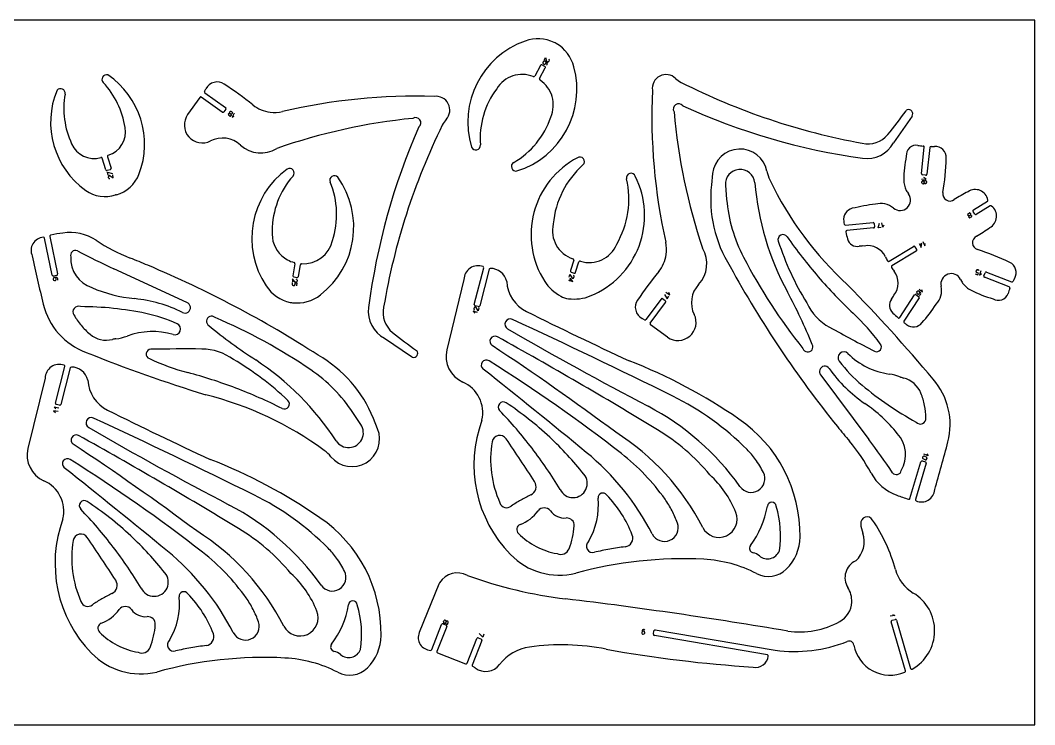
# Model space of a CAD drawing. Extents: x 0 to 561, y 0 to 190.
# Drawn here: x 287.1 to 560.6, y 0 to 189.7 of the extents above; entities that cross this region are included whole.
import ezdxf

# ---------------------------------------------------------------- set-up
doc = ezdxf.new("R2010")
doc.units = 0
doc.layers.add('GREEN', color=3, linetype='CONTINUOUS')

msp = doc.modelspace()

# ---------------------------------------------------------------- linework, layer by layer
at = {"layer": 'GREEN', "linetype": 'CONTINUOUS'}
for p, q in [((560.5618, 189.7482), (0, 189.7482)), ((560.5618, 0), (560.5618, 189.7482)), ((428.0602, 178.5583), (428.0175, 178.4776)), ((428.1628, 177.9966), (428.2389, 177.9554)), ((428.3183, 179.0314), (428.7014, 179.737)), ((429.014116, 178.445538), (428.545673, 178.701586)), ((428.7014, 179.737), (428.969501, 178.78301)), ((428.7247, 178.0993), (428.7659, 178.1753)), ((429.091311, 177.834498), (429.159448, 177.965003)), ((429.0998, 178.6072), (429.178402, 178.558785)), ((429.543709, 178.669892), (429.670321, 178.907247)), ((427.282283, 177.604797), (425.772514, 174.737551)), ((427.0923, 174.04412), (428.601727, 176.905924)), ((428.471766, 177.324633), (427.701018, 177.734706)), ((336.818853, 170.224502), (342.4021, 166.2441)), ((335.4375, 168.981), (332.1816, 164.3322)), ((341.536092, 165.022088), (335.8722, 169.0514)), ((342.4774, 165.8096), (341.9706, 165.0977)), ((343.1946, 164.4521), (343.2386, 164.5328)), ((343.5323, 165.0818), (343.493, 165.0013)), ((343.6026, 164.6423), (343.8346, 164.5151)), ((344.133, 165.0641), (343.8962, 165.1914)), ((343.945036, 164.150495), (343.9048, 164.0706)), ((344.7626, 164.7266), (344.1706, 163.6234)), ((344.1985, 164.6246), (344.2425, 164.7003)), ((343.5409, 163.961), (343.3043, 164.0882)), ((344.1706, 163.6234), (344.7372, 163.9257)), ((527.4979, 163.9538), (522.455852, 156.766711)), ((530.0168, 148.4448), (530.7899, 155.5331)), ((532.289107, 155.486948), (531.503706, 148.283038)), ((310.0994, 149.4601), (309.1625, 152.5822)), ((310.5934, 153.008), (311.5304, 149.8909)), ((311.319943, 149.506625), (310.4847, 149.2551)), ((310.7404, 148.0442), (310.6, 148.8398)), ((310.6, 148.8398), (311.9211, 148.525)), ((311.0356, 147.9142), (311.1207, 147.9293)), ((311.3359, 147.8743), (312.1418, 147.2941)), ((312.1418, 147.2941), (312.0013, 148.0897)), ((473.717885, 148.450511), (473.395208, 145.463943)), ((531.1587, 148.0076), (530.2955, 148.1061)), ((310.8607, 147.3437), (310.8155, 147.6039)), ((477.162264, 145.306848), (477.506778, 141.496026)), ((530.0405, 146.9259), (531.285, 147.073)), ((530.1561, 145.9454), (530.1233, 146.2142)), ((530.3607, 146.5114), (530.4478, 146.5197)), ((530.5433, 145.7227), (530.4564, 145.7143)), ((531.285, 147.073), (530.7108, 147.3645)), ((530.78185, 146.019938), (530.748949, 146.288748)), ((530.9805, 146.584), (531.0724, 146.594)), ((531.1635, 145.7955), (531.0763, 145.7871)), ((531.366942, 146.361322), (531.401979, 146.092695)), ((526.2432, 143.4145), (526.5791, 142.9842)), ((544.0448, 138.7174), (547.8151, 141.015)), ((548.595159, 139.742268), (544.81993, 137.443249)), ((542.5663, 137.281), (542.5295, 137.3584)), ((542.6511, 137.7166), (542.8909, 137.835)), ((542.8364, 136.7175), (542.7997, 136.7948)), ((542.9215, 137.1532), (543.166, 137.273)), ((543.2507, 137.7086), (543.289538, 137.626615)), ((543.521264, 137.145151), (543.559638, 137.063015)), ((544.389972, 137.545332), (543.9425, 138.2864)), ((509.544243, 134.585345), (516.978018, 135.301545)), ((517.313938, 135.025451), (517.3983, 134.1557)), ((518.3431, 133.7997), (518.6831, 135.1195)), ((519.578, 133.991), (519.3867, 135.226)), ((519.8505, 134.5747), (519.578, 133.991)), ((543.4362, 136.7094), (543.1963, 136.5911)), ((295.048686, 131.539273), (297.143463, 121.417711)), ((517.116768, 133.816181), (509.914144, 133.1184)), ((519.1368, 133.9207), (518.3431, 133.7997)), ((295.678353, 121.114303), (293.622026, 131.0566)), ((521.286172, 124.852286), (527.8544, 128.8551)), ((528.284828, 128.752468), (528.734, 128.0068)), ((529.406, 129.6399), (529.9686, 128.5256)), ((530.1261, 129.6039), (529.408, 129.2443)), ((529.9686, 128.5256), (530.1261, 129.6039)), ((530.3625, 130.1226), (530.9252, 129.0083)), ((530.9252, 129.0083), (531.0043, 129.6479)), ((528.629654, 127.580689), (522.0609, 123.5787)), ((361.109182, 124.155673), (360.582583, 120.95835)), ((362.055313, 120.717929), (362.574887, 123.910587)), ((436.272147, 125.131325), (435.367471, 122.313818)), ((436.793726, 121.858947), (437.687761, 124.671683)), ((296.902804, 121.047036), (296.047988, 120.868414)), ((296.792905, 120.474063), (296.257556, 120.430261)), ((331.974538, 113.715813), (312.3318, 122.7716)), ((360.8386, 120.603), (361.269, 120.5279)), ((361.269, 120.5279), (361.699205, 120.462191)), ((409.477, 113.2056), (412.019, 123.0483)), ((413.47055, 122.677884), (410.923526, 112.835187)), ((435.037, 120.5225), (435.2472, 121.2982)), ((435.2472, 121.2982), (435.7276, 120.4327)), ((435.567186, 121.924601), (436.402558, 121.653044)), ((436.313, 120.4579), (436.383, 120.7182)), ((544.4956, 121.44), (545.2692, 121.2161)), ((544.7197, 122.2134), (544.7494, 122.2973)), ((545.3937, 121.6439), (544.9657, 121.7684)), ((545.1896, 122.5417), (545.3608, 122.4887)), ((545.2692, 121.2161), (545.3937, 121.6439)), ((546.0455, 122.2928), (545.697, 121.0916)), ((545.697, 121.0916), (546.1902, 121.5071)), ((546.85, 120.917), (547.1669, 121.7272)), ((553.683058, 117.949502), (547.028941, 120.512621)), ((547.564835, 121.909176), (554.331886, 119.29545)), ((295.933539, 120.042156), (295.938, 119.9527)), ((296.326844, 119.628839), (296.416248, 119.634039)), ((296.74026, 120.022155), (296.7336, 120.107)), ((297.18672, 120.021398), (297.180318, 120.144379)), ((360.3683, 118.8566), (360.3483, 118.6765)), ((360.4984, 120.0976), (360.4182, 119.302)), ((361.113117, 119.3216), (360.4984, 120.0976)), ((360.6685, 118.2862), (360.7585, 118.2762)), ((361.1489, 118.5914), (361.1989, 119.0368)), ((361.1989, 119.0368), (361.6392, 118.9917)), ((361.394, 119.1969), (361.304, 119.2069)), ((361.6392, 118.9917), (361.5591, 118.1911)), ((361.714901, 119.702202), (361.690408, 119.436922)), ((406.670784, 119.895739), (402.054914, 101.001448)), ((434.8271, 119.7469), (436.0381, 119.422)), ((435.3376, 120.2574), (435.1277, 119.4818)), ((436.0381, 119.422), (435.3376, 120.2574)), ((435.8979, 120.2927), (435.9881, 120.2677)), ((540.5964, 119.9599), (540.8265, 119.4673)), ((460.7432, 115.8879), (461.4941, 114.7523)), ((461.1382, 116.4835), (462.1843, 115.7983)), ((461.4941, 114.7523), (461.9341, 115.423)), ((462.1843, 115.7983), (461.9339, 116.3887)), ((524.186842, 109.684802), (528.1182, 115.7622)), ((529.371391, 114.95012), (525.3199, 108.6796)), ((528.5449, 115.8593), (529.2753, 115.3883)), ((528.8085, 116.6566), (528.8698, 116.7249)), ((528.9093, 116.0938), (528.8409, 116.1551)), ((529.3713, 116.7576), (529.77638, 116.403526)), ((529.3984, 117.3321), (530.3392, 116.5044)), ((529.4722, 116.1947), (529.4154, 116.1279)), ((529.8088, 115.902), (529.713, 115.7955)), ((530.3392, 116.5044), (530.17, 117.1286)), ((409.421504, 112.315042), (409.351382, 112.054815)), ((410.5478, 112.6152), (409.7021, 112.8303)), ((409.8322, 112.4801), (409.747313, 112.505518)), ((410.4877, 111.4743), (410.007495, 112.340061)), ((410.6979, 112.2499), (410.4877, 111.4743)), ((459.807711, 114.651759), (455.761096, 109.116395)), ((456.917635, 108.155678), (461.01407, 113.771498)), ((460.9489, 114.2067), (460.2432, 114.7218)), ((410.3726, 111.0439), (409.1667, 111.3642)), ((409.1667, 111.3642), (409.592, 110.8838)), ((461.598, 104.4093), (456.9882, 107.7202)), ((385.260125, 104.101817), (392.506598, 99.145587)), ((296.5378, 86.6223), (299.0799, 96.465)), ((300.5309, 96.0947), (297.984527, 86.251991)), ((293.731884, 93.312539), (289.116126, 74.418099)), ((502.868308, 94.145604), (515.8635, 76.855)), ((297.4536, 85.3063), (296.2227, 85.5215)), ((296.2227, 85.5215), (296.688, 85.0762)), ((297.6088, 86.0319), (296.7631, 86.2471)), ((297.2834, 84.3356), (296.0526, 84.5557)), ((296.0526, 84.5557), (296.5179, 84.1104)), ((378.875063, 80.87363), (376.764031, 84.065009)), ((383.3979, 79.74), (382.265828, 82.522544)), ((531.017226, 71.382903), (530.516196, 71.579123)), ((531.8088, 72.415), (530.6436, 72.876)), ((530.812225, 72.326738), (531.313158, 72.129836)), ((531.4386, 72.9453), (531.8088, 72.415)), ((531.5133, 71.6689), (531.4785, 71.5837)), ((526.918636, 60.93743), (529.876386, 70.841293)), ((531.309899, 70.413408), (528.403282, 60.685499)), ((530.264092, 71.053415), (531.101159, 70.805232)), ((399.897421, 37.869626), (394.609912, 24.793903)), ((401.1841, 27.7165), (401.2842, 27.9667)), ((401.4243, 27.3412), (401.3392, 27.3712)), ((401.6295, 28.1218), (401.7145, 28.0918)), ((401.8647, 27.7415), (401.7696, 27.4913)), ((402.295, 27.8666), (402.2148, 27.8966)), ((402.355, 27.2712), (402.4501, 27.5214)), ((522.8135, 29.4579), (521.5824, 29.2427)), ((525.715083, 14.531084), (521.892244, 27.746381)), ((522.1079, 28.1318), (522.943792, 28.375998)), ((522.2229, 29.7181), (522.8135, 29.4579)), ((523.327803, 28.166551), (527.081551, 15.181702)), ((397.9867, 20.2157), (400.654316, 26.970678)), ((402.0398, 26.4205), (399.4127, 19.7503)), ((401.0591, 27.1411), (401.869709, 26.825913)), ((401.9247, 27.1461), (402.0098, 27.116)), ((454.696543, 25.319507), (454.6255, 24.7842)), ((455.131, 25.1695), (455.0409, 25.1845)), ((455.2411, 25.6049), (455.0959, 25.6249)), ((455.4261, 24.6791), (455.4362, 24.7692)), ((457.7679, 24.3839), (457.9181, 25.2696)), ((458.263423, 25.515383), (490.56344, 20.036035)), ((407.524, 16.5528), (410.1509, 23.218)), ((411.5471, 22.6726), (408.9351, 16.0675)), ((410.556227, 23.392685), (411.372363, 23.068814)), ((411.7773, 23.5983), (410.8016, 24.544)), ((412.0626, 24.3489), (411.7773, 23.5983)), ((454.9358, 24.3839), (455.0259, 24.3739)), ((488.477057, 18.780758), (458.013079, 24.038116)), ((399.587897, 19.345068), (407.123547, 16.377264)), ((0, 0), (560.5618, 0))]:
    msp.add_line(p, q, dxfattribs=at)
for centre, radius, start, end in [((430.83056, 162.356301), 23.101293, 109.306208, 197.00308), ((426.649121, 174.309506), 10.437822, 65.311064, 109.33713), ((428.413797, 178.125618), 6.233462, 59.382129, 65.397529), ((426.249607, 174.525178), 10.434223, 15.188622, 59.224389), ((428.330614, 178.309739), 0.355271, 151.804148, 241.81278), ((428.373405, 178.391185), 0.355, 60.970416, 151.917169), ((428.4108, 178.2669), 0.355783, -118.89193, -28.099007), ((428.451431, 178.346089), 0.357854, -28.506454, 61.575091), ((428.7758, 177.986), 0.35, -70.1978, -25.6494), ((429.228558, 178.838817), 0.265, -167.84296, -119.07001), ((428.8465, 178.1326), 0.355, -28.1709, 61.8256), ((429.3055, 178.797), 0.27, -118.0818, -28.0844), ((429.4359, 179.0361), 0.2675, -28.7961, 61.3886), ((310.332718, 173.81975), 1.243148, 73.997208, 223.187976), ((422.392886, 167.144426), 8.025, 68.171693, 148.682495), ((414.024193, 171.192908), 23.105636, -72.478446, 15.220463), ((427.5566, 177.4604), 0.31, 62.2339, 152.2383), ((428.3274, 177.0503), 0.31, -27.7575, 62.2446), ((461.172739, 171.404757), 3.711834, 46.333866, 187.982263), ((292.904081, 157.437844), 22.675971, 8.605534, 43.22889), ((298.126927, 156.378608), 22.467084, -21.205389, 56.045902), ((340.173807, 169.713266), 3.429536, 56.435704, 152.85526), ((277.300704, 75.468458), 116.721675, 51.598225, 56.295971), ((425.496422, 174.881535), 0.31138, -112.593369, -27.542381), ((427.369776, 173.900374), 0.3125, 152.613754, 236.967884), ((422.7556, 166.9621), 8.02, -24.163, 56.3517), ((468.024482, 178.605024), 6.2275, -133.527408, -116.646645), ((546.223925, 333.345494), 179.605, -116.80448, -100.308098), ((317.705802, 162.264064), 22.466019, 157.388395, 234.650687), ((297.907903, 170.088365), 1.24404, -9.552071, 139.16321), ((321.480837, 166.034131), 22.675, 170.230018, 204.872457), ((336.996341, 170.477404), 0.308969, 145.184727, 234.938525), ((332.306895, 173.777015), 5.425, -35.149166, -27.429425), ((433.219028, 157.95427), 22.1625, 142.923349, 184.617594), ((613.55536, 163.903515), 156.214769, 177.436927, 192.542686), ((335.689269, 168.803675), 0.307947, 53.556089, 144.842361), ((355.6139, 174.2636), 9.3475, -128.4217, -97.4451), ((393.481718, 13.108022), 156.202322, 88.119243, 103.226258), ((399.169846, 165.558399), 3.710551, -43.047375, 98.706008), ((464.529437, 165.843837), 1.415, 37.696802, 210.685415), ((336.140231, 161.54559), 4.84107, 144.857034, 297.27144), ((341.715993, 165.274548), 0.31, -125.473351, -34.783482), ((342.2252, 165.9896), 0.309942, -35.516182, 55.197284), ((343.4315, 164.325), 0.268801, 151.78585, 241.75699), ((343.4753, 164.4056), 0.268713, 61.728122, 151.7469), ((343.7259, 164.8761), 0.264419, 151.738869, 242.194009), ((343.769116, 164.95443), 0.268896, 61.795932, 151.726742), ((343.9618, 164.7518), 0.268713, -118.2531, -28.2531), ((343.706679, 164.277326), 0.27, -28.0179, 61.720043), ((344.0058, 164.8274), 0.268666, -28.234314, 61.7469), ((355.59973, 174.267945), 9.349984, -97.355549, -76.747857), ((622.899893, 179.233005), 160.21, -174.946847, -161.473199), ((538.967744, 327.94178), 177.120327, -114.45311, -98.04914), ((439.455266, 226.742365), 105.995, -39.758307, -35.394546), ((526.469685, 164.913118), 0.749397, 110.58402, 144.369641), ((526.5985, 164.587), 1.1, -35.1465, 110.8931), ((343.667984, 164.19797), 0.268896, -118.204068, -28.273258), ((408.8964, 3.9246), 160.210093, 95.7265, 109.199849), ((562.112373, 82.441955), 179.6075, 153.879209, 170.375661), ((393.648182, 162.130417), 1.4125, -51.619418, 121.476274), ((406.452121, 158.788435), 6.2325, 137.168502, 154.03816), ((409.043839, 170.660099), 22.1575, -60.084056, -18.364206), ((308.8839, 159.654), 6.5475, -73.0435, 10.3548), ((556.621629, 89.632053), 177.121282, 156.230176, 172.633908), ((515.632413, 163.363651), 6.9, -102.958016, -39.731728), ((306.927036, 159.070083), 6.545, -156.850449, -73.579014), ((341.626653, 150.917028), 7.12, 47.309095, 117.323793), ((351.940325, 162.091431), 8.086549, -132.719621, -58.137759), ((409.889549, 156.071104), 1.242861, -157.772525, 4.567498), ((515.295992, 160.617131), 8.129534, -97.98321, -28.270413), ((528.65247, 153.369957), 2.728355, 80.685043, 184.903546), ((532.692164, 178.136008), 22.365, -99.257971, -95.599741), ((310.888655, 153.102469), 0.31, 106.951957, 197.742383), ((481.0994, 147.6481), 7.425, 11.454, 173.796), ((530.48312, 155.569912), 0.308981, -6.842557, 85.042086), ((532.602792, 155.459401), 0.314892, 89.527927, 174.981238), ((532.68763, 178.126631), 22.3525, -90.210814, -87.813419), ((533.650945, 152.733985), 3.058418, -1.637649, 92.070212), ((308.863262, 152.491397), 0.312712, 16.880259, 105.963009), ((420.717874, 150.376736), 1.24545, 120.038407, 282.172351), ((448.1577, 132.0195), 23.387427, 117.7503, 212.568821), ((454.877213, 132.679433), 24.231785, 131.662455, 174.736296), ((437.950381, 151.696721), 1.2275, -48.149688, 123.771728), ((559.800549, 146.27457), 34.554677, 168.545553, 179.080622), ((472.596464, 154.312711), 64.133295, -9.850785, -1.488665), ((310.396745, 149.554375), 0.311932, -162.408482, -73.622202), ((311.0782, 147.6507), 0.266836, 99.183539, 190.101269), ((311.1686, 147.6684), 0.265261, 50.905094, 100.403376), ((311.232793, 149.804123), 0.31, -73.672402, 16.255873), ((310.567544, 151.55034), 9.12238, -74.377554, -21.196464), ((372.597272, 130.990889), 23.101971, 125.957737, 213.676648), ((377.153014, 133.061805), 22.16, 138.333543, 180.049336), ((359.666784, 148.619405), 1.245283, -41.538974, 120.643815), ((371.740382, 146.645149), 1.246354, 40.802784, 202.766072), ((432.005118, 137.185988), 23.3875, -68.034476, 26.797224), ((451.729512, 147.304576), 1.2275, 20.271924, 193.234926), ((481.138894, 145.584106), 3.986285, 6.045378, 183.988317), ((498.185574, 151.101463), 10.00667, -168.594122, -154.475003), ((530.328212, 148.417031), 0.312647, 174.904403, 263.994252), ((531.1954, 148.3154), 0.31, -96.799463, -5.9922), ((311.126065, 147.387821), 0.269008, -170.559982, -80.356842), ((353.864133, 134.057013), 23.104326, -52.248753, 35.456833), ((350.205864, 137.479773), 22.1575, -18.644964, 23.071513), ((426.910044, 141.619347), 24.234805, -30.18517, 12.884906), ((507.809342, 141.740287), 34.615, 173.824544, 211.943349), ((560.183137, 152.345873), 75.3475, -175.171742, -151.655494), ((572.67056, 186.67525), 92.550642, -154.471442, -132.513114), ((531.480005, 146.749609), 6.230191, 179.269713, 207.048227), ((530.390075, 146.244519), 0.268493, 96.281178, 186.483893), ((530.4222, 145.9805), 0.268388, -172.485763, -82.679038), ((530.481946, 146.252408), 0.269465, 7.750662, 97.280061), ((530.511928, 145.992222), 0.271341, -83.360795, 5.862782), ((531.012978, 146.320107), 0.265884, 97.016257, 186.773193), ((531.04511, 146.050258), 0.265, -173.430133, -83.240768), ((531.1037, 146.330855), 0.265, 6.601988, 96.783146), ((531.132027, 146.065034), 0.271365, -83.339819, 5.850429), ((309.984602, 151.370747), 9.113819, -125.378969, -72.146247), ((314.589336, 136.739945), 6.225, 104.562235, 106.908862), ((524.289744, 141.333335), 2.8225, -129.567308, 35.795545), ((528.719617, 145.301347), 3.113331, -153.588481, -142.695267), ((537.698216, 143.009056), 1.9425, 170.172594, 307.029606), ((566.769221, 96.805348), 52.653232, 117.350281, 121.998995), ((544.52301, 140.660462), 3.501594, 11.163954, 123.727153), ((519.1879, 145.2519), 41.85, -174.851, -152.5343), ((525.154218, 80.210616), 60.477682, 97.150796, 103.170131), ((519.0421, 135.021799), 5.385641, 50.167381, 105.245859), ((547.650259, 141.281443), 0.313312, -58.255972, 10.479812), ((546.771199, 136.974486), 3.504262, -61.093267, 51.479412), ((548.755762, 139.473259), 0.313304, 50.833092, 120.838009), ((512.065079, 136.134572), 3.042376, 103.114266, 189.609357), ((542.7694, 137.4767), 0.267483, 116.248927, 206.248927), ((542.807757, 137.39458), 0.266836, -154.808024, -64.769165), ((543.0396, 136.9132), 0.267527, 116.20103, 206.268135), ((543.008799, 137.595314), 0.267113, 25.094396, 116.192213), ((543.047898, 137.512647), 0.267168, -63.765083, 25.250635), ((543.27827, 137.027449), 0.27, 25.84482, 114.570612), ((543.317958, 136.949027), 0.267212, -63.736343, 25.250778), ((544.2091, 138.4508), 0.313214, 121.644659, 211.660232), ((544.656, 137.7093), 0.3125, -148.3521, -58.3602), ((438.4355, 133.0625), 7.905, 166.5405, 252.5495), ((564.441698, 145.32155), 56.218549, -170.069751, -169.25544), ((509.515185, 134.89522), 0.311234, -169.908218, -84.642861), ((517.0079, 134.9955), 0.3075, 5.5895, 95.5766), ((517.089823, 134.125008), 0.31, -85.013536, 5.681973), ((543.078448, 136.831111), 0.267385, -154.855753, -63.847681), ((293.54611, 127.749444), 3.565, 94.065009, 204.349584), ((293.313902, 130.991143), 0.315, 11.993323, 93.732991), ((295.3526, 131.6004), 0.31, 100.0894, 191.3724), ((312.848171, 37.241152), 96.2775, 98.541831, 100.502843), ((300.454115, 119.752993), 12.84, 56.669283, 98.537478), ((362.9734, 132.2465), 8.02, 174.3023, 227.3068), ((492.690196, 130.677507), 1.349204, 34.74468, 198.398195), ((602.816, 207.6714), 133.0225, -145.0387, -139.1627), ((509.9415, 132.8071), 0.3125, 95.0221, 191.4936), ((564.462862, 145.220271), 56.229013, -167.181205, -165.20567), ((545.723506, 129.831049), 1.9425, 115.479742, 252.605487), ((518.02689, 176.878964), 52.660133, -59.33073, -54.689122), ((335.565302, 173.077389), 51.005806, -123.370763, -111.716023), ((363.3765, 132.180836), 8.025, -93.36715, -12.850931), ((440.528565, 132.394742), 7.905457, -108.019697, -21.99317), ((451.9413, 127.9602), 9.347924, -8.14264, 12.470871), ((568.647763, 155.747192), 81.336956, -161.732399, -148.787205), ((512.753905, 131.560123), 2.746159, -165.276806, -79.281412), ((514.281885, 123.484752), 5.4725, 87.083301, 100.712514), ((515.592131, 123.856104), 5.1975, 24.99763, 101.450147), ((528.018426, 128.589108), 0.3125, 31.517017, 121.66041), ((706.486701, 214.121247), 425.3575, -168.081943, -166.283544), ((301.927412, 126.441507), 1.312609, 66.346047, 198.486608), ((308.946, 125.5885), 8.275, 176.9742, 251.7054), ((426.880102, 367.450602), 270.165, -117.422978, -115.086995), ((362.978541, 132.241003), 8.01945, -132.746826, -105.179393), ((451.9427, 127.9493), 9.345, -39.0502, -8.0777), ((464.070427, 124.144425), 8.087578, -43.433617, 31.138363), ((616.050177, 195.545151), 150.990786, -152.553284, -141.377693), ((538.770905, 134.643946), 20.368751, -155.051908, -151.655319), ((528.472508, 127.845003), 0.3075, -59.26674, 31.747014), ((525.902185, 66.804859), 64.12705, 64.175128, 72.540058), ((208.3484, -146.4978), 292.959852, 67.289802, 68.295069), ((208.298, -146.4606), 292.945, 57.1104, 67.2779), ((360.7997, 124.199), 0.3125, -7.9695, 75.3545), ((362.88207, 123.859075), 0.311472, 85.748739, 170.480599), ((410.5171, 119.8003), 3.8475, 70.0745, 178.5786), ((411.718488, 123.126916), 0.310625, -14.660362, 69.293222), ((435.970155, 125.220914), 0.315, -16.523546, 72.489053), ((437.9881, 124.5767), 0.315, 72.4547, 162.4503), ((735.1718, 264.506), 292.945, -151.2106, -141.0432), ((521.121495, 125.118313), 0.312871, -152.403719, -58.241352), ((522.225185, 123.313442), 0.312011, 121.771553, 213.876122), ((538.834556, 134.547555), 20.363855, -145.929704, -142.513351), ((552.508646, 121.77895), 3.052879, -29.49463, 64.200455), ((295.985, 121.1745), 0.3125, -168.8936, -78.3718), ((296.2896, 120.0742), 0.3575, 95.1426, 185.1426), ((296.377655, 120.081113), 0.356885, 4.159627, 94.958489), ((296.8238, 120.1179), 0.3575, 4.2476, 94.9577), ((296.8378, 121.3527), 0.3125, -77.994, 12.0072), ((360.88862, 120.908938), 0.31, 170.828374, 260.714446), ((361.7494, 120.7681), 0.31, -99.3183, -9.3139), ((413.77, 122.5977), 0.31, 89.9408, 165.0096), ((413.843328, 118.450798), 4.4575, 11.972213, 90.938463), ((435.6659, 122.2211), 0.3125, 162.7407, 251.5858), ((435.9662, 120.5492), 0.265523, -153.975368, -104.910561), ((436.055, 120.5261), 0.26692, -104.515216, -14.806946), ((436.124871, 120.785755), 0.266823, -14.665978, 75.204388), ((436.4936, 121.9546), 0.315, -106.7995, -17.6775), ((549.796964, 48.468512), 116.721066, 140.912476, 145.610236), ((602.7911, 207.7015), 133.02335, -139.145878, -133.268446), ((518.5586, 118.9785), 5.2, -38.7732, 37.6464), ((538.080636, 118.691118), 2.817601, 26.763311, 192.323062), ((545.065353, 122.113985), 0.359666, 163.953926, 253.914498), ((545.0927, 122.1976), 0.357484, 74.272558, 163.805829), ((545.285733, 122.126395), 0.37, 33.442373, 78.294347), ((547.140975, 120.803978), 0.312155, 158.772583, 248.96698), ((547.458665, 121.615265), 0.3125, 70.138744, 159.010707), ((296.294732, 119.985647), 0.35825, -174.723265, -84.857245), ((296.3842, 119.9901), 0.3575, -84.8568, 5.1443), ((296.8242, 119.9611), 0.3675, -35.2599, 9.4435), ((321.872028, 154.215469), 39.648991, -113.04943, -95.781592), ((362.054917, 123.965975), 10.43348, -146.32447, -102.324224), ((360.7065, 118.6439), 0.35968, 174.799802, 263.935969), ((360.737907, 118.839546), 0.37, 132.508491, 177.358216), ((360.7939, 118.6317), 0.357258, -95.686656, -6.476555), ((361.333833, 119.472731), 0.2675, -145.599302, -96.403275), ((361.422952, 119.464178), 0.268841, -96.182345, -5.818769), ((361.4491, 119.7323), 0.2675, -6.4603, 83.5347), ((427.825162, 119.961491), 9.639124, -176.51437, -116.411395), ((438.213754, 125.666846), 11.5875, -147.434753, -117.867624), ((475.125375, 113.697685), 7.1225, 136.681446, 206.666749), ((215.791294, -171.823304), 413.395, 39.848794, 44.602105), ((530.060032, 116.923089), 5.395567, -42.504415, 12.487721), ((543.636527, 120.807964), 3.11346, -154.49418, -143.550346), ((546.183488, 122.599862), 6.227192, -144.211218, -116.523401), ((553.570646, 117.657759), 0.312651, -21.035492, 68.927711), ((554.4414, 119.5908), 0.315, -110.3444, -26.7615), ((574.656446, 109.297063), 22.37, 150.607909, 153.011117), ((361.614967, 124.040239), 10.438975, -96.250085, -52.225623), ((435.7157, 120.9302), 6.232477, -117.92, -97.66691), ((436.411675, 126.242343), 11.59, -97.573177, -68.000985), ((357.873598, 43.070193), 154.587994, 25.486226, 28.390311), ((517.634383, 117.988651), 5.47, -38.015936, -24.479547), ((528.380183, 115.597036), 0.3097, 57.868728, 147.771142), ((529.077, 116.4222), 0.356491, 138.879101, 228.525293), ((529.136801, 116.492023), 0.35429, 48.556166, 138.905144), ((529.145287, 116.364099), 0.358819, -131.122825, -41.167878), ((529.110802, 115.1226), 0.3125, -33.49994, 58.237842), ((529.202672, 116.431581), 0.358829, -41.311354, 48.859953), ((529.438769, 116.008933), 0.3475, -82.722502, -37.893411), ((529.5389, 116.1363), 0.3575, -40.961225, 48.373), ((558.822601, 147.948304), 34.551927, -116.505473, -105.958802), ((550.774072, 117.037869), 2.727991, -122.143106, -18.000697), ((574.599875, 109.196542), 22.355, 158.070024, 161.756685), ((311.26628, 117.656923), 18.535, -166.282665, -110.460116), ((302.773612, 111.2193), 1.5025, 141.399893, 214.291405), ((302.768723, 111.213988), 1.502011, 68.486843, 141.125161), ((303.111333, 25.229675), 87.381931, 78.250801, 89.863485), ((314.0843, 77.2494), 37.710072, 63.6423, 84.226295), ((331.481094, 112.342891), 1.458904, -116.657328, 70.230981), ((361.187033, 119.853355), 6.230462, -102.599436, -96.529911), ((389.024953, 111.306353), 8.128916, 172.690832, 242.410076), ((391.774692, 111.001325), 6.9, 167.709666, 230.946159), ((409.6801, 112.2466), 0.2675, 75.4476, 165.1755), ((409.7809, 113.1328), 0.312595, 166.528513, 255.399175), ((409.769997, 112.222504), 0.265, 26.334616, 76.424392), ((410.626308, 112.911966), 0.306975, -104.817816, -14.484314), ((456.312228, 112.462421), 3.431108, 145.721892, 242.082234), ((460.05999, 114.472054), 0.30974, 53.736889, 144.53675), ((460.769041, 113.957286), 0.3075, -37.170596, 54.203625), ((512.396686, 120.03065), 14.785418, -154.20577, -118.82482), ((524.101865, 112.924174), 2.744459, 141.842136, 228.14827), ((484.160931, 147.49915), 60.488142, -40.481064, -34.454841), ((318.170897, 119.837257), 19.1421, -150.367692, -140.19326), ((312.613707, 70.969286), 40.665694, 65.674074, 78.235888), ((338.666251, 108.648288), 1.383663, 48.712692, 236.540571), ((280.446237, -29.242139), 150.991032, 55.76821, 66.94388), ((409.6103, 111.9876), 0.2675, 165.4472, 255.1762), ((927.7294, 1125.56898), 1132.648771, -116.432555, -114.879928), ((452.185416, 104.623798), 5.4275, 54.569818, 62.330712), ((464.431859, 108.333941), 4.840823, -125.831851, 26.595238), ((357.813332, 43.195902), 154.588366, 22.532529, 25.434557), ((469.0922, 65.6687), 62.0375, 36.5806, 46.7305), ((559.930324, 152.604036), 56.206293, -132.068933, -130.102942), ((523.924094, 109.850058), 0.310397, -130.062554, -32.167916), ((318.1341, 119.8819), 19.1425, -140.0201, -129.8495), ((328.723664, 106.590408), 1.571014, -106.66281, 65.906545), ((435.499725, 227.38572), 154.593301, -129.146864, -126.24472), ((419.182382, 107.852969), 1.450824, 65.436248, 239.644238), ((-350.97498, -1556.37535), 1835.244215, 63.67251, 65.166861), ((455.51135, 109.296108), 0.307685, -125.701752, -35.738088), ((457.167932, 107.97278), 0.31, 143.843481, 234.564993), ((735.130276, 524.060919), 476.142879, -118.865735, -117.212442), ((525.583208, 108.514549), 0.310762, 147.91896, 231.680516), ((560.004408, 152.518399), 56.178082, -128.035221, -127.218554), ((527.858913, 110.206793), 3.040485, -127.103929, -40.542352), ((310.2789, 110.459735), 6.87542, -129.906139, -76.189428), ((313.7914, 95.897), 8.105051, 96.9091, 103.348568), ((311.03186, 117.880086), 14.050729, -82.703279, -69.809116), ((322.66982, 86.186027), 19.7125, 73.485688, 110.143259), ((454.236948, 187.9607), 106.0175, -129.063053, -124.70028), ((415.050334, 103.274459), 1.376382, 61.525586, 236.030078), ((-196.016582, -999.439659), 1262.082954, 58.744297, 61.007621), ((967.022663, 1059.422864), 1099.455446, -119.930568, -117.676809), ((331.5144, -374.96192), 476.17664, 89.460665, 91.113916), ((335.866409, 86.408977), 14.785221, 54.114224, 89.495204), ((435.379173, 227.470952), 154.590837, -126.190009, -123.286287), ((9.5423, -510.3632), 734.142499, 53.3673, 56.543175), ((499.381707, 101.780683), 1.383727, -159.634912, 28.238473), ((517.979471, 101.752757), 1.275893, -117.294131, 43.540554), ((458.507119, 484.043238), 413.395, -111.829595, -107.076348), ((322.27728, 99.850185), 1.274702, 90.893753, 252.016514), ((348.1978, 154.8074), 62.0375, -115.0984, -104.9483), ((350.204523, 69.473752), 34.615, 22.14608, 60.264234), ((393.1291, 100.0525), 1.1, -124.4656, 21.571), ((393.453659, 100.184975), 0.749478, 21.274995, 55.057011), ((409.407, 99.2193), 7.565, 166.3743, 246.28089), ((509.109435, 98.876905), 1.570828, 44.969177, 217.637804), ((524.119583, 113.965813), 19.7125, -134.835671, -98.177345), ((297.5782, 93.2171), 3.8475, 70.0749, 178.5786), ((298.779545, 96.543835), 0.310529, -14.706812, 69.283042), ((300.83032, 96.014401), 0.31, 89.817857, 164.987623), ((300.904328, 91.867498), 4.4575, 11.97211, 90.938657), ((303.29392, 28.280169), 81.337227, 46.589459, 59.534824), ((309.131587, 35.290886), 75.3475, 33.149786, 56.666223), ((412.716277, 96.865429), 1.376382, 57.313054, 231.965173), ((-992.8179, -1674.0103), 2259.492329, 50.6553, 51.560919), ((181.132832, -271.640515), 436.609044, 52.130479, 57.851448), ((398.197297, -37.625257), 145.6525, 55.451675, 68.658664), ((503.954041, 95.120063), 1.4589, 35.023785, 221.908341), ((535.917415, 117.759497), 37.71, -144.679265, -124.09536), ((540.190459, 122.592053), 40.666054, -142.64464, -130.082935), ((297.891333, -33.652947), 133.021575, 69.178134, 75.055491), ((341.8539, 60.9846), 41.85, 33.4702, 55.7868), ((519.328714, 80.544203), 14.050744, 68.976224, 81.870161), ((527.3284, 101.2052), 8.104957, -111.412, -104.972826), ((523.511663, 86.719393), 6.875353, 21.771452, 75.488962), ((519.22798, 80.852309), 18.535, -14.604635, 41.216871), ((314.886068, 93.378182), 9.639029, -176.514345, -116.411519), ((297.8484, -33.6376), 133.0225, 63.2825, 69.1585), ((402.7325, 84.0367), 9.02, -12.9907, 66.259), ((570.256353, 158.346716), 87.381723, -130.070828, -118.458278), ((314.423571, -0.852171), 92.550172, 53.84876, 75.807264), ((429.436955, 20.641046), 75.692161, 44.952999, 63.713344), ((512.1267, 82.1515), 19.1425, 11.6588, 21.8293), ((296.841828, 86.549619), 0.312595, 166.555188, 255.412739), ((297.687214, 86.328791), 0.307072, -104.794997, -14.483722), ((358.266004, 86.385027), 1.349079, -116.96683, 46.737497), ((417.300216, 85.573414), 1.377099, 56.803474, 223.296571), ((366.946787, 9.957195), 92.224622, 47.042968, 56.346965), ((423.5292, 23.2094), 70.640057, 35.4231, 62.320214), ((492.547954, 53.70086), 39.649027, 38.629447, 55.897378), ((512.115349, 82.208657), 19.142155, 1.310149, 11.484383), ((306.242434, 81.270143), 1.450705, 65.356108, 239.688201), ((-463.810886, -1582.909042), 1835.15582, 63.674709, 65.169101), ((814.829627, 1099.032618), 1132.708219, -116.43328, -114.880658), ((328.242057, 0.174313), 122.009996, 37.500437, 43.804122), ((459.471682, 51.103799), 37.8225, -0.77543, 55.679187), ((529.758148, 82.490069), 1.5025, -66.922712, 5.969656), ((854.087819, 1032.757446), 1099.386306, -119.932888, -117.678982), ((376.518475, 76.946411), 7.425, -140.207517, 22.10103), ((375.577208, 78.63509), 3.985838, -147.493766, 34.168132), ((443.93905, 70.008986), 34.567181, 159.686754, 224.333344), ((428.877694, 30.165613), 57.682745, 40.113216, 58.722422), ((735.1467, 264.5628), 292.9612, -141.031475, -140.026214), ((529.765129, 82.492173), 1.501717, -139.847089, -67.199243), ((302.109322, 76.692035), 1.37618, 61.410207, 236.11568), ((-309.067504, -1026.253618), 1262.338567, 58.745391, 61.008225), ((416.334739, 75.837362), 2.103941, 34.28094, 170.437883), ((-27.084, -226.8391), 538.9775, 32.844762, 34.3172), ((366.903938, 10.005936), 92.218172, 38.560552, 47.002848), ((412.7347, 23.321), 65.494968, 27.0779, 57.844228), ((298.922161, -84.155036), 270.1625, 34.246031, 36.582153), ((517.5078, 72.769), 8.275, -31.3467, 43.3843), ((296.468226, 72.636008), 7.565, 166.374741, 246.279801), ((-103.419059, -536.928962), 734.14, 53.365141, 56.540973), ((363.11711, 65.798934), 10.006664, 39.725871, 53.84578), ((442.492724, 71.459435), 28.62575, 170.494287, 204.125456), ((328.2179, 0.2058), 122.01, 31.1787, 37.4818), ((466.2151, 57.4583), 23.6525, 40.5614, 44.7826), ((471.545794, 43.592108), 51.006007, 28.309033, 39.964068), ((125.559679, 183.447375), 425.3525, -16.405495, -14.607), ((299.782893, 70.278709), 1.377023, 57.583119, 231.694448), ((68.187408, -298.236541), 436.624016, 52.130836, 57.851611), ((285.256858, -64.211161), 145.655, 55.451808, 68.657961), ((395.417495, 19.401311), 69.78, 27.274038, 50.646691), ((413.567146, 27.25654), 57.973125, 35.291135, 52.13404), ((466.255718, 57.412425), 23.651552, 36.490772, 40.709813), ((466.241766, 57.438681), 23.647173, 26.378421, 36.419524), ((530.6486, 71.9112), 0.3575, 158.6644, 248.2621), ((530.706614, 71.93575), 0.405, 74.884288, 164.897858), ((531.14647, 71.716223), 0.3575, -111.193764, -21.758408), ((531.1799, 71.7981), 0.3575, -21.18247, 68.1147), ((-1105.463246, -1700.376546), 2259.1399, 50.657594, 51.56333), ((523.279962, 68.690417), 1.314585, -141.845197, -9.908119), ((530.1763, 70.7535), 0.3125, 73.6841, 163.6838), ((531.0114, 70.5059), 0.3125, -17.2159, 73.3079), ((289.7936, 57.4534), 9.02, -12.9915, 66.2592), ((436.078358, 65.011382), 3.841588, -154.730094, 40.168232), ((454.0978, 46.8428), 27.87, 34.5581, 47.3174), ((484.113188, 66.29434), 3.701995, -144.660536, 26.481072), ((527.751719, 73.877521), 12.84, -151.650858, -109.784375), ((423.657171, 64.136452), 2.475579, -64.858973, 32.960458), ((530.038368, 63.561229), 3.565, -114.243256, -3.983039), ((304.358292, 58.992033), 1.37629, 56.656725, 223.437474), ((316.499057, -5.940856), 75.692207, 44.952781, 63.713647), ((440.52661, 28.125924), 37.291399, 119.75918, 124.417288), ((440.5157, 28.1213), 37.29, 115.0803, 119.7411), ((423.609665, 59.198232), 19.33, -30.675549, 5.422905), ((444.116173, 61.135242), 1.267823, 33.80573, 184.986609), ((423.116069, 40.142987), 30.937808, 20.70732, 44.533891), ((439.3391, 45.5044), 26.395, 27.3773, 35.28), ((454.087587, 46.862642), 27.867164, 21.745657, 34.512593), ((555.988802, 152.386433), 96.2725, -109.782313, -107.821027), ((526.6221, 61.0278), 0.31, -108.2317, -16.9487), ((528.705612, 60.59706), 0.315, 163.694402, 245.410968), ((215.303221, -26.40834), 122.00943, 37.500252, 43.803964), ((254.00637, -16.622461), 92.221566, 47.040892, 56.344956), ((310.593038, -3.377187), 70.64, 35.426672, 62.323382), ((418.225472, 60.438273), 1.978363, -159.920703, -105.745468), ((418.2204, 60.4388), 1.9775, -105.5999, -51.5927), ((417.849, 64.1278), 10.972555, -68.692, -36.585606), ((428.320703, 56.342597), 2.076064, 36.828767, 143.141572), ((433.815957, 60.454858), 4.7875, -143.20015, -84.96423), ((439.34718, 45.485659), 26.396451, 19.529865, 27.421489), ((464.5215, 62.8776), 24.305, -37.0527, -9.5666), ((489.676409, 58.746111), 1.191485, 4.664393, 175.564515), ((464.82926, 50.979736), 27.196249, -8.725617, 16.805909), ((331.000319, 43.425772), 34.567293, 159.687191, 224.333112), ((346.532672, 24.519948), 37.8225, -0.774692, 55.679721), ((434.416734, 53.69455), 1.999456, -3.592686, 95.180604), ((475.420276, 55.360838), 4.904099, -152.999992, 21.862963), ((515.368209, 54.255109), 1.7375, 29.953455, 186.053599), ((480.635174, 30.374952), 43.8825, 15.07386, 34.329644), ((299.795394, -3.261205), 65.4925, 27.076919, 57.844258), ((315.93689, 3.584992), 57.681752, 40.110046, 58.719594), ((422.365826, 52.571546), 1.442626, 169.737829, 227.786512), ((422.363179, 52.563719), 1.441438, 111.444, 169.412967), ((416.430037, 54.817077), 20.021146, -21.700545, -3.573279), ((460.736525, 53.065578), 3.703744, -152.889927, 19.63184), ((524.053046, 55.117328), 10.465, -174.266589, -160.447416), ((329.554131, 44.876979), 28.626111, 170.496113, 204.126644), ((303.395228, 49.254666), 2.103436, 34.244488, 170.452152), ((-140.199746, -253.573689), 539.208184, 32.848075, 34.319831), ((253.970071, -16.585881), 92.219546, 38.566635, 47.008899), ((435.094477, 65.103617), 19.303071, -135.204421, -117.554577), ((441.3849, 48.0886), 1.7, 132.5054, 285.9452), ((449.854917, 50.25293), 2.351503, -82.705258, 20.655563), ((484.83691, 50.764196), 12.455, -45.370175, -0.792473), ((507.675768, 49.275802), 6.922913, -48.086429, 19.748393), ((215.277, -26.3792), 122.0125, 31.1789, 37.4819), ((282.47524, -7.177343), 69.78, 27.2695, 50.643001), ((353.2793, 30.8779), 23.65, 40.5609, 44.7829), ((435.077, 65.1149), 19.305, -117.4931, -99.8356), ((432.770251, 48.319477), 2.436459, -113.999168, -21.812871), ((461.515046, -40.657915), 89.303559, 100.014675, 102.719782), ((461.5259, -40.66), 89.3075, 97.3159, 100.0213), ((484.878433, 47.51058), 1.200884, 143.038934, 257.57418), ((488.534782, 48.079704), 3.404278, -130.431982, -21.103343), ((300.6285, 0.674428), 57.972952, 35.290439, 52.133574), ((353.307924, 30.840793), 23.65243, 36.455455, 40.674277), ((353.302099, 30.858439), 23.646636, 26.370988, 36.41268), ((432.483271, 58.814558), 18.55, -135.671467, -76.533796), ((465.706894, -63.787325), 108.483258, 87.010269, 105.452301), ((469.562622, 9.753584), 34.841346, 62.610398, 87.034621), ((483.766932, 42.483611), 3.9475, 49.570088, 77.519254), ((514.360282, 39.62308), 4.95, 114.591808, 212.228543), ((371.17509, 39.71015), 3.701808, -144.681101, 26.499136), ((488.754258, 46.80448), 6.885, -117.351225, -45.420341), ((533.17859, 44.518126), 10.531103, -164.970341, -120.696943), ((310.718393, 37.553209), 2.475446, -64.864699, 32.960581), ((323.139609, 38.42776), 3.84168, -154.73536, 40.173257), ((341.1584, 20.259), 27.87, 34.5586, 47.3177), ((404.889645, 35.233612), 5.665, 61.370798, 147.768141), ((448.414743, 152.820352), 119.781095, -109.920217, -96.861341), ((331.1768, 34.5525), 1.2675, 33.772904, 185.0129), ((341.149773, 20.277323), 27.866719, 21.750475, 34.517513), ((402.2054, 36.9153), 2.4975, 147.5594, 157.5354), ((504.306348, 33.260165), 6.948259, -2.222983, 32.400269), ((305.286667, 33.854812), 1.978137, -159.928054, -105.750087), ((327.587445, 1.544287), 37.28996, 119.76015, 124.418297), ((327.5767, 1.5381), 37.29, 115.0804, 119.7411), ((310.670728, 32.614265), 19.33, -30.673893, 5.424912), ((310.177177, 13.558674), 30.938159, 20.709111, 44.535365), ((326.4008, 18.9215), 26.395, 27.3774, 35.2803), ((376.73709, 32.214959), 1.188689, 2.159302, 178.066149), ((285.883014, -1196.434081), 1239.2274, 80.333686, 83.130505), ((505.027011, 33.254933), 6.227977, -61.412754, -2.432059), ((521.776954, 25.30834), 11.8075, -60.854813, 59.315218), ((305.2815, 33.8556), 1.9775, -105.5998, -51.5925), ((304.9101, 37.5444), 10.972415, -68.6922, -36.585611), ((315.381703, 29.759297), 2.076064, 36.828305, 143.142173), ((320.876951, 33.871567), 4.7875, -143.199826, -84.96519), ((326.405918, 18.906746), 26.397244, 19.519324, 27.410944), ((362.470599, 28.798174), 4.906285, -152.728541, 21.593205), ((351.5821, 36.2945), 24.305, -37.0527, -9.5668), ((351.89026, 24.396436), 27.196249, -8.725617, 16.806009), ((321.477641, 27.11135), 1.999356, -3.595759, 95.180646), ((347.794512, 26.488445), 3.704644, -152.785216, 19.526889), ((401.4344, 27.6214), 0.2677, 159.196009, 249.1684), ((401.5344, 27.8716), 0.267664, 69.188407, 159.188407), ((401.5206, 27.5919), 0.268554, -111.013003, -21.999499), ((401.6144, 27.8416), 0.269481, -21.797463, 68.194642), ((402.0197, 27.3963), 0.267535, 159.200816, 249.208418), ((402.116, 27.647), 0.268443, 68.40469, 159.391502), ((402.1999, 27.6164), 0.267629, -20.791582, 69.188407), ((497.054017, 47.83127), 22.84237, -97.780973, -61.346842), ((522.19242, 27.831465), 0.312002, 105.717668, 195.825199), ((523.0306, 28.0784), 0.31, 16.5205, 106.2617), ((309.426971, 25.988495), 1.44284, 169.746889, 227.789934), ((309.423795, 25.980407), 1.441179, 111.428876, 169.408019), ((322.156218, 38.519972), 19.303285, -135.20663, -117.557027), ((303.49055, 28.233055), 20.021388, -21.697787, -3.571166), ((397.848472, 23.506676), 3.485, 158.323715, 267.252391), ((400.943379, 26.850029), 0.313231, 68.318717, 157.345321), ((401.753343, 26.538705), 0.309887, -22.423181, 67.94403), ((402.1048, 27.3662), 0.267629, -110.791582, -20.791582), ((454.9808, 24.7392), 0.358138, 172.78172, 262.78172), ((454.994896, 24.831582), 0.355904, 82.573191, 173.121718), ((455.051479, 25.269176), 0.358486, 82.881997, 171.929112), ((455.071176, 24.729516), 0.358486, -97.255763, -8.084596), ((455.080583, 24.814564), 0.358499, -7.269591, 81.915427), ((455.212812, 25.258553), 0.3475, 40.652687, 85.330646), ((458.213887, 25.219501), 0.3, 80.495837, 170.386772), ((328.446, 21.5053), 1.7, 132.5046, 285.9445), ((336.915, 23.6695), 2.3525, -82.683035, 20.6502), ((371.897907, 24.180893), 12.455, -45.370057, -0.792755), ((410.442525, 23.098922), 0.315, 68.841071, 157.788527), ((411.258064, 22.781769), 0.308965, -20.691516, 68.287973), ((458.063117, 24.33341), 0.299503, 170.294799, 260.382567), ((495.687425, 58.609697), 38.9125, -97.566665, -68.350034), ((510.521124, 21.232422), 1.300677, 10.380736, 111.538211), ((319.5455, 32.2302), 18.55, -135.6765, -76.536574), ((322.138, 38.5314), 19.305, -117.4934, -99.8358), ((319.831049, 21.736411), 2.436791, -113.99219, -21.813568), ((348.552859, -67.234018), 89.291413, 100.00077, 102.706236), ((348.5886, -67.2542), 89.3175, 97.3161, 100.0211), ((371.939877, 20.927737), 1.201404, 143.072909, 257.56296), ((370.828191, 15.900276), 3.9475, 49.57191, 77.521579), ((375.595896, 21.496307), 3.404138, -130.432914, -21.102511), ((397.700611, 20.335087), 0.31, -93.550425, -22.651143), ((399.696941, 19.6327), 0.307608, 157.523555, 249.237692), ((426.032239, 8.783631), 12.255666, 97.950752, 142.600554), ((432.930499, -40.851775), 62.368133, 78.838546, 97.91978), ((506.788762, 363.742777), 348.92, -100.199497, -93.638054), ((521.5806, 23.2841), 9.9475, -169.4735, -66.573759), ((352.772441, -90.367294), 108.479889, 87.012634, 105.455084), ((356.62314, -16.829318), 34.841168, 62.609462, 87.033978), ((407.232727, 16.672738), 0.315, -110.279685, -22.380498), ((485.3667, 18.8262), 3.3775, -102.2753, -6.408788), ((488.4226, 18.4832), 0.3025, -6.4556, 79.6288), ((375.815224, 20.221146), 6.885, -117.351439, -45.419758), ((409.228767, 15.95605), 0.314105, 159.217741, 242.774374), ((407.079478, 11.716307), 4.439307, 53.740955, 63.142089), ((412.525889, 19.120751), 4.7525, -126.409249, -37.504243), ((525.4208, 14.4419), 0.3075, -68.1177, 16.8598), ((527.380801, 15.271736), 0.3125, -163.255237, -62.003346)]:
    msp.add_arc(centre, radius, start, end, dxfattribs=at)

doc.saveas('drawing.dxf')
